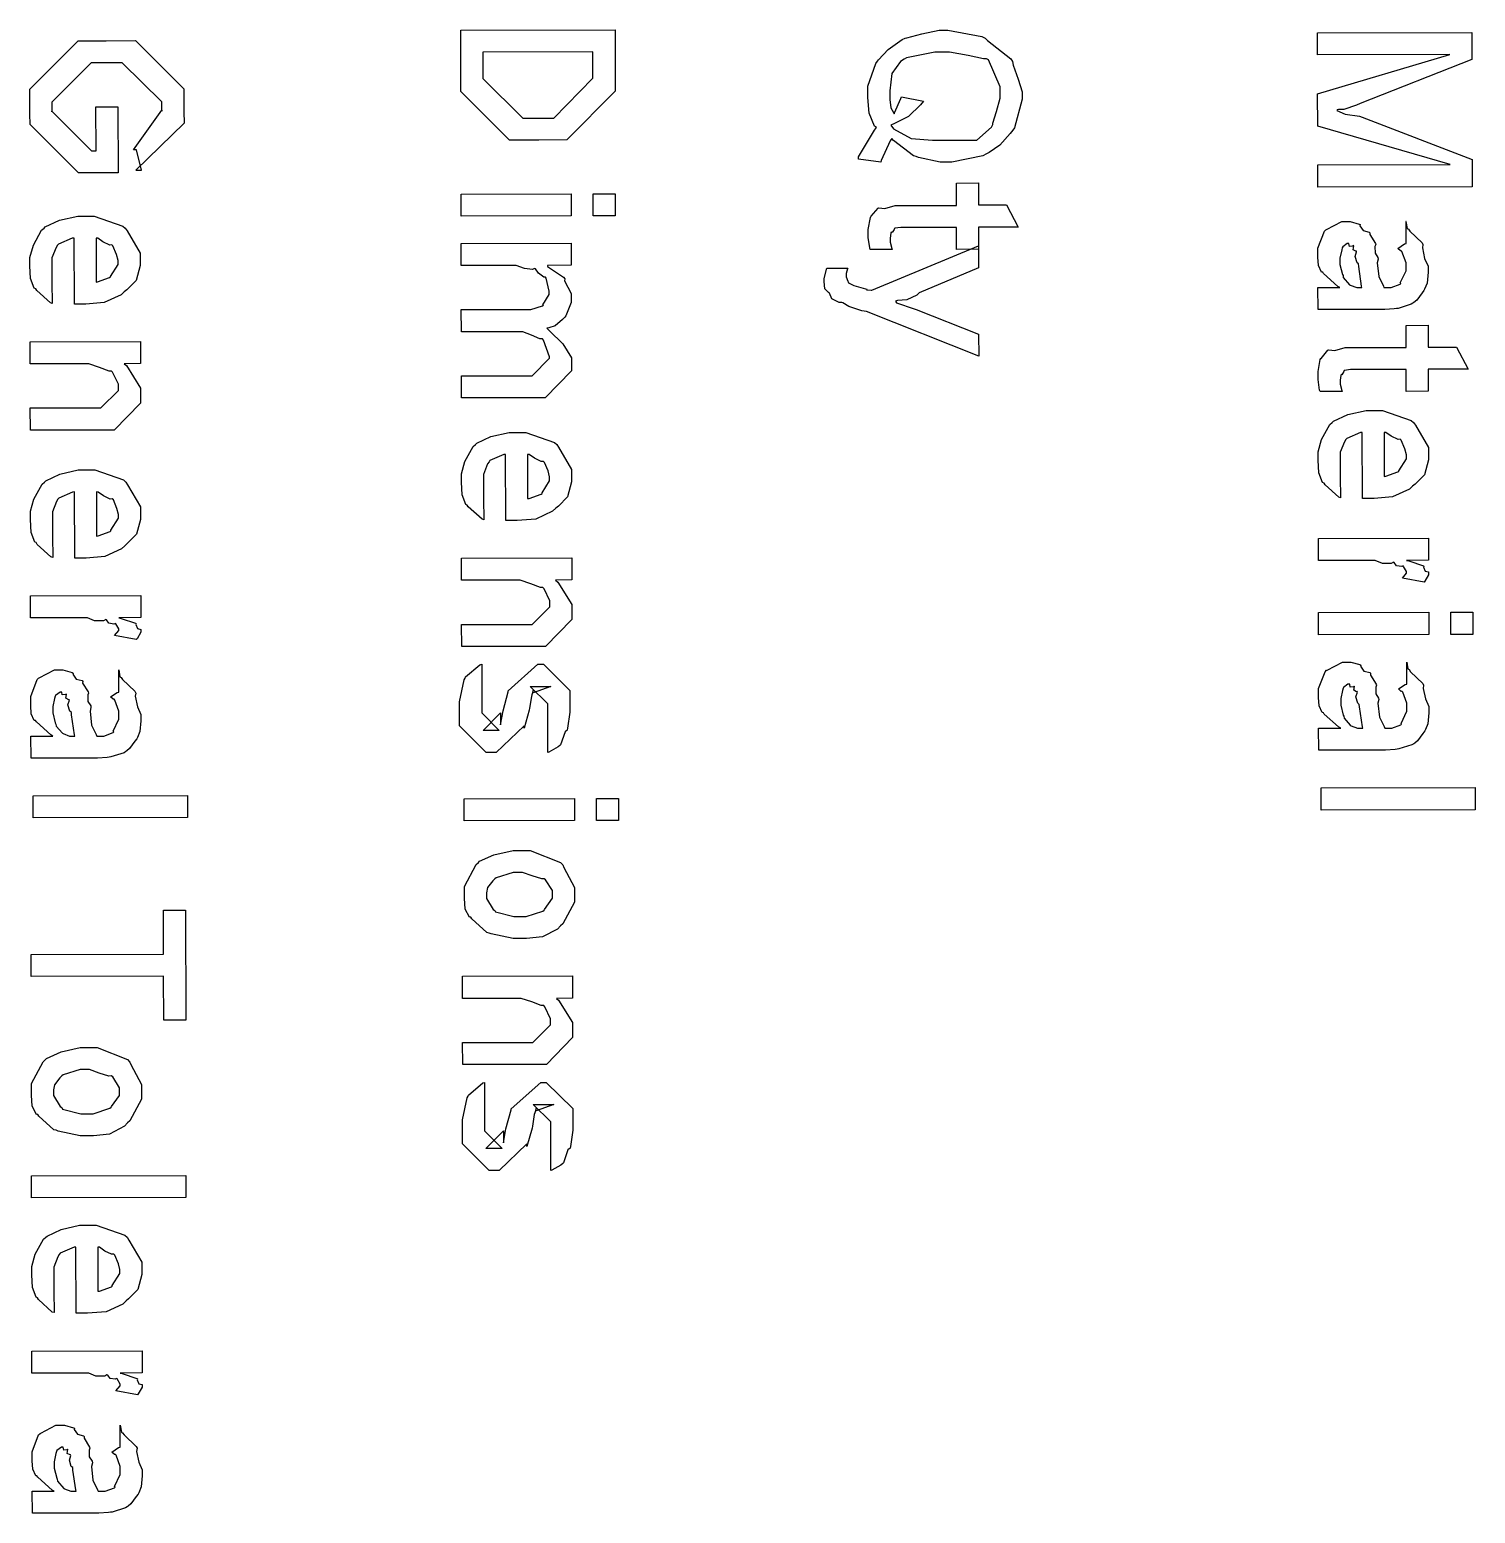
# Model space of a CAD drawing. Extents: x 0.1 to 11.6, y 0.3 to 16.2.
# Drawn here: x 6.455 to 7.366, y 3.301 to 4.236 of the extents above; entities that cross this region are included whole.
import ezdxf

# ---------------------------------------------------------------- set-up
doc = ezdxf.new("R2010")
doc.units = 0
doc.layers.get('0').update_dxf_attribs({"linetype": 'CONTINUOUS'})

msp = doc.modelspace()

# ---------------------------------------------------------------- linework, layer by layer
at = {"color": 0}
for points in [[(6.49653, 4.18761), (6.51042, 4.18761), (6.51064, 4.14594), (6.48568, 4.14594), (6.45508, 4.17654), (6.45486, 4.18326), (6.45486, 4.19868), (6.48546, 4.22928), (6.50304, 4.22928), (6.52149, 4.22949), (6.55208, 4.19889), (6.55208, 4.18457), (6.55231, 4.17719), (6.52169, 4.14768), (6.52539, 4.14768), (6.52214, 4.16049), (6.5204, 4.16049), (6.53819, 4.18544), (6.53819, 4.18479), (6.53819, 4.19065), (6.51324, 4.21539), (6.50347, 4.21539), (6.49371, 4.21539), (6.46875, 4.19043), (6.46875, 4.18435), (6.46875, 4.18479), (6.49392, 4.15983), (6.49675, 4.15983), (6.49653, 4.18761)], [(6.72656, 4.236), (6.82378, 4.23622), (6.82378, 4.20736), (6.82379, 4.19738), (6.7934, 4.16678), (6.77582, 4.16656), (6.75738, 4.16656), (6.72657, 4.19715), (6.72657, 4.20562), (6.72656, 4.236)], [(6.99815, 4.16758), (6.99724, 4.16618), (6.99154, 4.15381), (6.99121, 4.15261), (6.97732, 4.15457), (6.97721, 4.15608), (6.98731, 4.1729), (6.98861, 4.17453), (6.98725, 4.17546), (6.98394, 4.18354), (6.98318, 4.19353), (6.98318, 4.19536), (6.98318, 4.20063), (6.98822, 4.2149), (6.98926, 4.21642), (6.98981, 4.21729), (6.99599, 4.22368), (7.00478, 4.23008), (7.00662, 4.23096), (7.00765, 4.23107), (7.01719, 4.23361), (7.0281, 4.23594), (7.03179, 4.23594), (7.03353, 4.236), (7.05507, 4.23182), (7.05697, 4.23096), (7.05849, 4.22939), (7.07335, 4.21783), (7.07433, 4.21619), (7.07465, 4.21392), (7.07785, 4.20492), (7.0804, 4.1971), (7.0804, 4.1945), (7.0804, 4.19249), (7.07551, 4.17443), (7.07454, 4.17279), (7.07286, 4.17068), (7.0664, 4.16347), (7.05963, 4.1589), (7.05783, 4.15804), (7.05561, 4.15674), (7.03597, 4.15267), (7.03375, 4.15261), (7.02869, 4.15261), (7.01508, 4.15571), (7.01357, 4.15631), (7.01183, 4.15663), (6.99924, 4.16635), (6.99815, 4.16758)], [(7.26654, 4.23426), (7.36376, 4.23449), (7.36376, 4.21733), (7.29346, 4.18978), (7.29101, 4.18858), (7.28315, 4.18599), (7.27968, 4.18587), (7.27892, 4.18565), (7.27881, 4.18522), (7.28401, 4.18294), (7.29303, 4.18164), (7.29476, 4.1811), (7.36399, 4.1544), (7.36399, 4.13726), (7.26676, 4.13704), (7.26676, 4.15093), (7.3501, 4.15115), (7.26676, 4.17546), (7.26654, 4.19586), (7.34987, 4.2206), (7.26654, 4.22038), (7.26654, 4.23426)], [(6.74044, 4.22211), (6.74046, 4.20628), (6.74046, 4.2054), (6.76563, 4.18044), (6.77604, 4.18044), (6.78515, 4.18044), (6.80989, 4.20562), (6.80989, 4.20671), (6.80989, 4.22233), (6.74044, 4.22211)], [(7.01812, 4.19125), (7.01639, 4.18886), (7.00874, 4.18158), (7, 4.17708), (6.99772, 4.17606), (6.99935, 4.17367), (7.01036, 4.16769), (7.02382, 4.1665), (7.02832, 4.1665), (7.03336, 4.1665), (7.04471, 4.1665), (7.0485, 4.1665), (7.05186, 4.1665), (7.06114, 4.17486), (7.06196, 4.17649), (7.06196, 4.17731), (7.06429, 4.18463), (7.06651, 4.19299), (7.06651, 4.19428), (7.06651, 4.20019), (7.05925, 4.21718), (7.05783, 4.21793), (7.05593, 4.21789), (7.04628, 4.21994), (7.03467, 4.22211), (7.03179, 4.22206), (7.02533, 4.22206), (7.00749, 4.21847), (7.00597, 4.21772), (7.00375, 4.21619), (6.99815, 4.2085), (6.99707, 4.19769), (6.99707, 4.19407), (6.99707, 4.19228), (6.99772, 4.18685), (6.99924, 4.18408), (6.99968, 4.18321), (6.99994, 4.18381), (7.00396, 4.19293), (7.00424, 4.19385), (7.01812, 4.19125)], [(6.99854, 4.09771), (6.98465, 4.09771), (6.98432, 4.09864), (6.98335, 4.10531), (6.98335, 4.10747), (6.98335, 4.11025), (6.98475, 4.11789), (6.98508, 4.11854), (6.98524, 4.1186), (6.98953, 4.12369), (6.99007, 4.12397), (6.99007, 4.12397), (6.99387, 4.12358), (7.00043, 4.12549), (7.00265, 4.12549), (7.0389, 4.12549), (7.0389, 4.13938), (7.05279, 4.1396), (7.05279, 4.12571), (7.07058, 4.12571), (7.07796, 4.11182), (7.05279, 4.11182), (7.05279, 4.09793), (7.0389, 4.09771), (7.0389, 4.1116), (7.00526, 4.1116), (7.0039, 4.1116), (7.00006, 4.11106), (6.99983, 4.11094), (6.99962, 4.11029), (6.99843, 4.10829), (6.99789, 4.10856), (6.99789, 4.10856), (6.99772, 4.1079), (6.99724, 4.10482), (6.99724, 4.10379), (6.99724, 4.10226), (6.99832, 4.09836), (6.99854, 4.09771)], [(6.72672, 4.13254), (6.79617, 4.13275), (6.79617, 4.11887), (6.72672, 4.11865), (6.72672, 4.13254)], [(6.81006, 4.13276), (6.82394, 4.13276), (6.82394, 4.11887), (6.81006, 4.11887), (6.81006, 4.13276)], [(6.46892, 4.0771), (6.46913, 4.06364), (6.46799, 4.06401), (6.45936, 4.07183), (6.45871, 4.07297), (6.45779, 4.07329), (6.45546, 4.07943), (6.45503, 4.08746), (6.45503, 4.09011), (6.45503, 4.09272), (6.45719, 4.10042), (6.4624, 4.10986), (6.46392, 4.11117), (6.46468, 4.11193), (6.47364, 4.1161), (6.48519, 4.11876), (6.4891, 4.11876), (6.49561, 4.11876), (6.51361, 4.11247), (6.51514, 4.11117), (6.51628, 4.10938), (6.52447, 4.09543), (6.52447, 4.09076), (6.52447, 4.08762), (6.52192, 4.07818), (6.51611, 4.07232), (6.51449, 4.07101), (6.51247, 4.06907), (6.5019, 4.06418), (6.49018, 4.06321), (6.48628, 4.06321), (6.48546, 4.06321), (6.48361, 4.06321), (6.48301, 4.06321), (6.48281, 4.10487), (6.48167, 4.10482), (6.47299, 4.10101), (6.47239, 4.10032), (6.47151, 4.09885), (6.46892, 4.09233), (6.46892, 4.09011), (6.46892, 4.08817), (6.46892, 4.08376), (6.46892, 4.08231), (6.46892, 4.081), (6.46892, 4.07807), (6.46892, 4.0771)], [(7.28065, 4.07362), (7.27935, 4.07439), (7.27035, 4.08251), (7.26981, 4.08339), (7.26904, 4.08344), (7.26714, 4.08762), (7.26676, 4.09293), (7.26676, 4.09467), (7.26676, 4.09853), (7.27089, 4.10921), (7.27175, 4.11008), (7.27219, 4.11025), (7.28179, 4.11529), (7.28499, 4.11529), (7.28711, 4.11529), (7.29281, 4.11367), (7.29346, 4.11333), (7.29324, 4.11263), (7.29531, 4.1096), (7.29915, 4.10867), (7.29953, 4.10813), (7.29947, 4.10704), (7.303, 4.10146), (7.30322, 4.10075), (7.30274, 4.09956), (7.30279, 4.09532), (7.30458, 4.09261), (7.30474, 4.09164), (7.30414, 4.08931), (7.30512, 4.08057), (7.30806, 4.0746), (7.30843, 4.07362), (7.30903, 4.07362), (7.31033, 4.07362), (7.31082, 4.07362), (7.31287, 4.07362), (7.31862, 4.07579), (7.31907, 4.07622), (7.31868, 4.07667), (7.32232, 4.08431), (7.32232, 4.08686), (7.32232, 4.08936), (7.31976, 4.09631), (7.31928, 4.09685), (7.31879, 4.09679), (7.31711, 4.09836), (7.32129, 4.10118), (7.32232, 4.1014), (7.32232, 4.11529), (7.32226, 4.11529), (7.32303, 4.111), (7.32383, 4.11051), (7.32471, 4.10921), (7.33242, 4.10183), (7.33296, 4.10075), (7.33262, 4.09869), (7.33404, 4.09207), (7.33621, 4.08718), (7.33621, 4.08556), (7.33621, 4.08328), (7.33556, 4.07644), (7.33404, 4.07275), (7.33361, 4.07189), (7.33247, 4.07036), (7.3291, 4.06569), (7.32731, 4.06424), (7.32667, 4.06386), (7.32557, 4.0631), (7.31728, 4.06054), (7.31624, 4.06039), (7.31494, 4.06022), (7.30892, 4.05974), (7.30692, 4.05974), (7.29585, 4.05974), (7.29144, 4.05974), (7.28151, 4.05974), (7.27826, 4.05974), (7.27544, 4.05974), (7.2691, 4.05974), (7.26699, 4.05974), (7.26676, 4.07362), (7.27024, 4.07362), (7.27806, 4.07362), (7.28065, 4.07362)], [(6.49669, 4.10487), (6.49669, 4.0771), (6.49767, 4.07721), (6.50526, 4.07992), (6.50581, 4.08035), (6.50581, 4.08074), (6.51058, 4.08826), (6.51058, 4.09076), (6.51058, 4.09076), (6.5096, 4.09446), (6.50732, 4.09988), (6.50667, 4.10053), (6.50532, 4.10043), (6.50103, 4.10243), (6.49772, 4.10482), (6.49669, 4.10487)], [(6.72678, 4.1014), (6.79622, 4.10161), (6.79622, 4.08772), (6.78125, 4.08751), (6.78131, 4.08697), (6.79139, 4.08014), (6.7921, 4.07926), (6.79194, 4.07796), (6.79622, 4.06999), (6.79622, 4.06733), (6.79622, 4.06424), (6.79275, 4.05578), (6.7921, 4.05496), (6.79075, 4.0535), (6.78608, 4.04964), (6.78201, 4.04833), (6.78082, 4.04801), (6.78239, 4.0465), (6.79096, 4.03825), (6.79644, 4.02929), (6.79644, 4.02632), (6.79644, 4.02111), (6.77974, 4.00418), (6.77365, 4.00418), (6.727, 4.00418), (6.727, 4.01807), (6.76693, 4.01807), (6.77149, 4.01807), (6.78256, 4.02914), (6.78256, 4.02979), (6.7825, 4.03), (6.77875, 4.04053), (6.778, 4.04129), (6.77647, 4.04129), (6.77111, 4.04357), (6.76568, 4.04585), (6.76389, 4.04585), (6.727, 4.04585), (6.72678, 4.05974), (6.76801, 4.05974), (6.77067, 4.05974), (6.77806, 4.06212), (6.77864, 4.06256), (6.77838, 4.06278), (6.78233, 4.06928), (6.78233, 4.07146), (6.78233, 4.07146), (6.78033, 4.07949), (6.77994, 4.08014), (6.77881, 4.08024), (6.77556, 4.08274), (6.77376, 4.0855), (6.773, 4.08578), (6.77186, 4.08507), (6.76682, 4.08561), (6.7615, 4.08751), (6.75976, 4.08751), (6.72678, 4.08751), (6.72678, 4.1014)], [(6.95736, 4.08583), (6.9706, 4.08583), (6.97032, 4.08544), (6.96951, 4.08251), (6.96951, 4.08149), (6.96951, 4.08046), (6.9706, 4.07764), (6.97081, 4.07736), (6.97092, 4.07667), (6.9739, 4.07514), (6.97428, 4.07497), (6.97428, 4.07497), (6.98161, 4.07292), (6.98275, 4.0726), (6.98264, 4.0726), (6.98232, 4.07226), (6.98525, 4.07206), (6.98557, 4.07194), (7.05285, 4.09993), (7.05285, 4.08604), (7.01551, 4.07042), (7.01394, 4.0689), (7.0076, 4.06603), (7.00185, 4.06543), (7.00054, 4.065), (7.00114, 4.06413), (7.01226, 4.06033), (7.01357, 4.05979), (7.05285, 4.04438), (7.05306, 4.03049), (6.98232, 4.05849), (6.97943, 4.05908), (6.97114, 4.06179), (6.96739, 4.06401), (6.96669, 4.06435), (6.96511, 4.06435), (6.96039, 4.06657), (6.95888, 4.0701), (6.95844, 4.07064), (6.95828, 4.07053), (6.95594, 4.07297), (6.95562, 4.07758), (6.95562, 4.0791), (6.95562, 4.0791), (6.95703, 4.08524), (6.95736, 4.08583)], [(7.29454, 4.07362), (7.29432, 4.07449), (7.29249, 4.08697), (7.29238, 4.0886), (7.29144, 4.08931), (7.29025, 4.09332), (7.29118, 4.09625), (7.29107, 4.09663), (7.29069, 4.09651), (7.28896, 4.0975), (7.28933, 4.09988), (7.28911, 4.1001), (7.28868, 4.09978), (7.28668, 4.09956), (7.28635, 4.1014), (7.28629, 4.1014), (7.28526, 4.1014), (7.28244, 4.09924), (7.28217, 4.09879), (7.28179, 4.09739), (7.28065, 4.09229), (7.28065, 4.09056), (7.28065, 4.08822), (7.28228, 4.08192), (7.28261, 4.08122), (7.28276, 4.07992), (7.28672, 4.07547), (7.28717, 4.07514), (7.28717, 4.07514), (7.29124, 4.07362), (7.29258, 4.07362), (7.29454, 4.07362)], [(7.28207, 4.00814), (7.26818, 4.00814), (7.26785, 4.00906), (7.26688, 4.01574), (7.26688, 4.0179), (7.26688, 4.02067), (7.26828, 4.02832), (7.26861, 4.02897), (7.26878, 4.02903), (7.27306, 4.03413), (7.2736, 4.0344), (7.2736, 4.0344), (7.2774, 4.03401), (7.28396, 4.03592), (7.28619, 4.03592), (7.32243, 4.03592), (7.32243, 4.04981), (7.33632, 4.05003), (7.33632, 4.03614), (7.35411, 4.03614), (7.36149, 4.02225), (7.33632, 4.02225), (7.33632, 4.00836), (7.32243, 4.00814), (7.32243, 4.02203), (7.28879, 4.02203), (7.28743, 4.02203), (7.28358, 4.02149), (7.28336, 4.02138), (7.28315, 4.02072), (7.28196, 4.01872), (7.28142, 4.01899), (7.28142, 4.01899), (7.28125, 4.01833), (7.28076, 4.01525), (7.28076, 4.01421), (7.28076, 4.01269), (7.28185, 4.00879), (7.28207, 4.00814)], [(6.45518, 4.03944), (6.52463, 4.03965), (6.52463, 4.02576), (6.51443, 4.02556), (6.51579, 4.02447), (6.52463, 4.01031), (6.52463, 4.00558), (6.52463, 4.00082), (6.50814, 3.98389), (6.49707, 3.98389), (6.4554, 3.98389), (6.45518, 3.99778), (6.49382, 3.99778), (6.49968, 3.99778), (6.51074, 4.00885), (6.51074, 4.00993), (6.51074, 4.01269), (6.50711, 4.02024), (6.5064, 4.021), (6.50489, 4.021), (6.49886, 4.02328), (6.49214, 4.02556), (6.4899, 4.02556), (6.45518, 4.02556), (6.45518, 4.03944)], [(7.28088, 3.95458), (7.28108, 3.94114), (7.27994, 3.94151), (7.27132, 3.94933), (7.27067, 3.95047), (7.26975, 3.95079), (7.26742, 3.95692), (7.26699, 3.96496), (7.26699, 3.96761), (7.26699, 3.97021), (7.26915, 3.97792), (7.27436, 3.98736), (7.27587, 3.98867), (7.27664, 3.98942), (7.2856, 3.9936), (7.29715, 3.99625), (7.30106, 3.99625), (7.30757, 3.99625), (7.32557, 3.98996), (7.3271, 3.98867), (7.32824, 3.98687), (7.33643, 3.97293), (7.33643, 3.96826), (7.33643, 3.96511), (7.33388, 3.95568), (7.32807, 3.94982), (7.32644, 3.94851), (7.32443, 3.94656), (7.31386, 3.94168), (7.30214, 3.94069), (7.29824, 3.94069), (7.29742, 3.94069), (7.29557, 3.94069), (7.29497, 3.94069), (7.29476, 3.98236), (7.29362, 3.98232), (7.28494, 3.97851), (7.28435, 3.97781), (7.28347, 3.97635), (7.28088, 3.96983), (7.28088, 3.96761), (7.28088, 3.96565), (7.28088, 3.96126), (7.28088, 3.95979), (7.28088, 3.9585), (7.28088, 3.95557), (7.28088, 3.95458)], [(6.74089, 3.94069), (6.7411, 3.92725), (6.73996, 3.92763), (6.73133, 3.93544), (6.73068, 3.93658), (6.72976, 3.9369), (6.72743, 3.94303), (6.727, 3.95107), (6.727, 3.95372), (6.727, 3.95632), (6.72917, 3.96403), (6.73438, 3.97347), (6.73589, 3.97478), (6.73665, 3.97553), (6.74561, 3.97971), (6.75717, 3.98236), (6.76107, 3.98236), (6.76758, 3.98236), (6.78558, 3.97607), (6.78711, 3.97478), (6.78825, 3.97299), (6.79644, 3.95904), (6.79644, 3.95437), (6.79644, 3.95122), (6.79389, 3.94179), (6.78808, 3.93593), (6.78646, 3.93463), (6.78444, 3.93267), (6.77387, 3.92779), (6.76215, 3.92681), (6.75825, 3.92681), (6.75743, 3.92681), (6.75558, 3.92681), (6.75499, 3.92681), (6.75478, 3.96847), (6.75364, 3.96843), (6.74496, 3.96463), (6.74436, 3.96392), (6.74349, 3.96246), (6.74089, 3.95594), (6.74089, 3.95372), (6.74089, 3.95176), (6.74089, 3.94738), (6.74089, 3.9459), (6.74089, 3.94461), (6.74089, 3.94168), (6.74089, 3.94069)], [(7.30865, 3.98236), (7.30865, 3.95458), (7.30963, 3.95469), (7.31722, 3.95742), (7.31776, 3.95785), (7.31776, 3.95822), (7.32254, 3.96576), (7.32254, 3.96826), (7.32254, 3.96826), (7.32156, 3.97194), (7.31928, 3.97738), (7.31862, 3.97803), (7.31728, 3.97792), (7.31299, 3.97993), (7.30968, 3.98232), (7.30865, 3.98236)], [(6.76867, 3.96847), (6.76867, 3.94069), (6.76964, 3.94081), (6.77724, 3.94353), (6.77778, 3.94396), (6.77778, 3.94433), (6.78256, 3.95188), (6.78256, 3.95437), (6.78256, 3.95437), (6.78157, 3.95806), (6.77929, 3.96349), (6.77864, 3.96414), (6.77729, 3.96403), (6.773, 3.96604), (6.76969, 3.96843), (6.76867, 3.96847)], [(6.46918, 3.91704), (6.4694, 3.9036), (6.46826, 3.90397), (6.45964, 3.91178), (6.45899, 3.91292), (6.45806, 3.91325), (6.45572, 3.91938), (6.45529, 3.92742), (6.45529, 3.93007), (6.45529, 3.93267), (6.45746, 3.94038), (6.46267, 3.94982), (6.46419, 3.95111), (6.46496, 3.95188), (6.4739, 3.95606), (6.48546, 3.95871), (6.48936, 3.95871), (6.49588, 3.95871), (6.51389, 3.95242), (6.5154, 3.95111), (6.51654, 3.94933), (6.52474, 3.93539), (6.52474, 3.93072), (6.52474, 3.92757), (6.52219, 3.91814), (6.51639, 3.91228), (6.51476, 3.91097), (6.51275, 3.90901), (6.50217, 3.90414), (6.49044, 3.90315), (6.48654, 3.90315), (6.48574, 3.90315), (6.48389, 3.90315), (6.48329, 3.90315), (6.48307, 3.94482), (6.48193, 3.94476), (6.47325, 3.94097), (6.47265, 3.94026), (6.47179, 3.93881), (6.46918, 3.93229), (6.46918, 3.93007), (6.46918, 3.92811), (6.46918, 3.92372), (6.46918, 3.92225), (6.46918, 3.92096), (6.46918, 3.91803), (6.46918, 3.91704)], [(6.49696, 3.94482), (6.49696, 3.91704), (6.49794, 3.91715), (6.50553, 3.91987), (6.50607, 3.92031), (6.50608, 3.92068), (6.51085, 3.92822), (6.51085, 3.93072), (6.51085, 3.93072), (6.50988, 3.9344), (6.5076, 3.93983), (6.50694, 3.94049), (6.50558, 3.94038), (6.50131, 3.94239), (6.49799, 3.94476), (6.49696, 3.94482)], [(7.26708, 3.91553), (7.33653, 3.91575), (7.33653, 3.90186), (7.32264, 3.90164), (7.32406, 3.90132), (7.33328, 3.89828), (7.33371, 3.89794), (7.33344, 3.8974), (7.33442, 3.89492), (7.33653, 3.89442), (7.33653, 3.89426), (7.33653, 3.89268), (7.33415, 3.88851), (7.33371, 3.88797), (7.32004, 3.89057), (7.32004, 3.89057), (7.32264, 3.89367), (7.32264, 3.89469), (7.32264, 3.89469), (7.32081, 3.89794), (7.32047, 3.89817), (7.31961, 3.89779), (7.31635, 3.89828), (7.31494, 3.90044), (7.3144, 3.90056), (7.31304, 3.89974), (7.30746, 3.89979), (7.3029, 3.90164), (7.30137, 3.90164), (7.26708, 3.90164), (7.26708, 3.91553)], [(6.72711, 3.90306), (6.79656, 3.90326), (6.79656, 3.88938), (6.78635, 3.88917), (6.78771, 3.88807), (6.79656, 3.87392), (6.79656, 3.86919), (6.79656, 3.86442), (6.78006, 3.8475), (6.76899, 3.8475), (6.72732, 3.8475), (6.72711, 3.86139), (6.76574, 3.86139), (6.7716, 3.86139), (6.78267, 3.87244), (6.78267, 3.87354), (6.78267, 3.87631), (6.77903, 3.88385), (6.77832, 3.8846), (6.77681, 3.8846), (6.77078, 3.88689), (6.76406, 3.88917), (6.76183, 3.88917), (6.72711, 3.88917), (6.72711, 3.90306)], [(6.45546, 3.87935), (6.5249, 3.87956), (6.5249, 3.86567), (6.51101, 3.86546), (6.51242, 3.86513), (6.52165, 3.86208), (6.52208, 3.86176), (6.52181, 3.86122), (6.52279, 3.85872), (6.5249, 3.85824), (6.5249, 3.85807), (6.5249, 3.8565), (6.52251, 3.85232), (6.52208, 3.85178), (6.5084, 3.85439), (6.5084, 3.85439), (6.51101, 3.85747), (6.51101, 3.85851), (6.51101, 3.85851), (6.50917, 3.86176), (6.50885, 3.86199), (6.50797, 3.8616), (6.50472, 3.86208), (6.50331, 3.86426), (6.50276, 3.86436), (6.50142, 3.86356), (6.49582, 3.86361), (6.49126, 3.86546), (6.48975, 3.86546), (6.45546, 3.86546), (6.45546, 3.87935)], [(7.26719, 3.86876), (7.33664, 3.86897), (7.33664, 3.85508), (7.26719, 3.85487), (7.26719, 3.86876)], [(7.35053, 3.86897), (7.36442, 3.86897), (7.36442, 3.85508), (7.35053, 3.85508), (7.35053, 3.86897)], [(6.73975, 3.83621), (6.73975, 3.82232), (6.73975, 3.82124), (6.73975, 3.81879), (6.73975, 3.81797), (6.73975, 3.81538), (6.73975, 3.80951), (6.73975, 3.80756), (6.73975, 3.80561), (6.75082, 3.79454), (6.74669, 3.79454), (6.74061, 3.79454), (6.75168, 3.80561), (6.75168, 3.79801), (6.75319, 3.80692), (6.75646, 3.81885), (6.75646, 3.8195), (6.77512, 3.83621), (6.7786, 3.83621), (6.79531, 3.81971), (6.79531, 3.80974), (6.79531, 3.80599), (6.79383, 3.79585), (6.79357, 3.79476), (6.79226, 3.79368), (6.7895, 3.78554), (6.78901, 3.785), (6.78787, 3.78413), (6.78217, 3.78087), (6.78142, 3.78065), (6.78142, 3.79454), (6.78142, 3.79557), (6.78142, 3.7979), (6.78142, 3.79867), (6.78142, 3.80111), (6.78142, 3.80664), (6.78142, 3.80843), (6.78142, 3.81125), (6.77035, 3.82232), (6.77599, 3.82232), (6.78336, 3.82232), (6.77229, 3.81819), (6.77229, 3.81971), (6.77143, 3.81689), (6.77106, 3.81592), (6.76992, 3.80865), (6.76969, 3.80735), (6.76644, 3.79585), (6.76644, 3.79736), (6.74886, 3.78065), (6.74799, 3.78065), (6.74257, 3.78065), (6.72586, 3.79736), (6.72586, 3.80757), (6.72586, 3.81256), (6.72874, 3.82639), (6.72933, 3.82753), (6.7296, 3.82824), (6.73856, 3.83589), (6.73975, 3.83621)], [(7.28114, 3.79596), (7.27983, 3.79671), (7.27083, 3.80485), (7.27029, 3.80572), (7.26953, 3.80578), (7.26762, 3.80994), (7.26725, 3.81526), (7.26725, 3.817), (7.26725, 3.82086), (7.27138, 3.83154), (7.27225, 3.83242), (7.27268, 3.83257), (7.28228, 3.83762), (7.28549, 3.83762), (7.2876, 3.83762), (7.29329, 3.83599), (7.29394, 3.83567), (7.29372, 3.83496), (7.29579, 3.83192), (7.29964, 3.831), (7.30003, 3.83046), (7.29997, 3.82937), (7.3035, 3.82379), (7.30371, 3.82308), (7.30322, 3.82189), (7.30328, 3.81765), (7.30507, 3.81494), (7.30524, 3.81397), (7.30464, 3.81163), (7.30561, 3.8029), (7.30854, 3.79693), (7.30892, 3.79596), (7.30951, 3.79596), (7.31082, 3.79596), (7.31131, 3.79596), (7.31337, 3.79596), (7.31912, 3.79812), (7.31956, 3.79856), (7.31917, 3.79899), (7.32281, 3.80664), (7.32281, 3.80919), (7.32281, 3.81168), (7.32026, 3.81863), (7.31976, 3.81917), (7.31928, 3.81912), (7.3176, 3.82069), (7.32178, 3.82351), (7.32281, 3.82374), (7.32281, 3.83762), (7.32275, 3.83762), (7.32351, 3.83333), (7.32433, 3.83285), (7.32519, 3.83154), (7.3329, 3.82417), (7.33344, 3.82308), (7.33311, 3.82101), (7.33453, 3.8144), (7.33669, 3.80951), (7.33669, 3.80789), (7.33669, 3.80561), (7.33604, 3.79878), (7.33453, 3.79508), (7.3341, 3.79422), (7.33296, 3.79269), (7.32958, 3.78803), (7.32781, 3.78657), (7.32715, 3.78618), (7.32606, 3.78543), (7.31776, 3.78288), (7.31674, 3.78271), (7.31543, 3.78256), (7.3094, 3.78207), (7.3074, 3.78207), (7.29633, 3.78207), (7.29194, 3.78207), (7.28201, 3.78207), (7.27875, 3.78207), (7.27593, 3.78207), (7.26958, 3.78207), (7.26747, 3.78207), (7.26725, 3.79596), (7.27072, 3.79596), (7.27854, 3.79596), (7.28114, 3.79596)], [(6.4694, 3.79096), (6.4681, 3.79172), (6.4591, 3.79986), (6.45856, 3.80072), (6.45779, 3.80078), (6.45589, 3.80496), (6.45551, 3.81028), (6.45551, 3.81201), (6.45551, 3.81586), (6.45964, 3.82656), (6.4605, 3.82742), (6.46093, 3.82758), (6.47054, 3.83263), (6.47374, 3.83263), (6.47586, 3.83263), (6.48156, 3.831), (6.48221, 3.83068), (6.48199, 3.82997), (6.48406, 3.82693), (6.4879, 3.82601), (6.48828, 3.82547), (6.48822, 3.82439), (6.49175, 3.81879), (6.49197, 3.81808), (6.49149, 3.81689), (6.49154, 3.81267), (6.49333, 3.80994), (6.49349, 3.80897), (6.49289, 3.80664), (6.49387, 3.7979), (6.49681, 3.79194), (6.49718, 3.79096), (6.49778, 3.79096), (6.49908, 3.79096), (6.49957, 3.79096), (6.50163, 3.79096), (6.50738, 3.79314), (6.50781, 3.79357), (6.50743, 3.794), (6.51107, 3.80165), (6.51107, 3.80419), (6.51107, 3.80669), (6.50851, 3.81364), (6.50803, 3.81418), (6.50754, 3.81413), (6.50586, 3.81571), (6.51004, 3.81853), (6.51107, 3.81874), (6.51107, 3.83263), (6.51101, 3.83263), (6.51178, 3.82835), (6.51258, 3.82786), (6.51346, 3.82656), (6.52115, 3.81917), (6.52169, 3.81808), (6.52138, 3.81603), (6.52279, 3.8094), (6.52496, 3.80453), (6.52496, 3.8029), (6.52496, 3.80062), (6.52431, 3.79378), (6.52279, 3.7901), (6.52235, 3.78922), (6.52121, 3.78771), (6.51785, 3.78304), (6.51606, 3.78157), (6.5154, 3.78119), (6.51432, 3.78043), (6.50603, 3.77789), (6.50499, 3.77772), (6.50369, 3.77756), (6.49767, 3.77707), (6.49565, 3.77707), (6.4846, 3.77707), (6.48019, 3.77707), (6.47026, 3.77707), (6.46701, 3.77707), (6.46419, 3.77707), (6.45785, 3.77707), (6.45572, 3.77707), (6.45551, 3.79096), (6.45899, 3.79096), (6.46679, 3.79096), (6.4694, 3.79096)], [(6.48329, 3.79096), (6.48307, 3.79183), (6.48122, 3.80431), (6.48112, 3.80593), (6.48019, 3.80664), (6.479, 3.81065), (6.47993, 3.81358), (6.47982, 3.81397), (6.47944, 3.81386), (6.47771, 3.81483), (6.47808, 3.81722), (6.47786, 3.81744), (6.47743, 3.81711), (6.47542, 3.81689), (6.4751, 3.81874), (6.47504, 3.81874), (6.47401, 3.81874), (6.47119, 3.81657), (6.47092, 3.81614), (6.47054, 3.81472), (6.4694, 3.80963), (6.4694, 3.80789), (6.4694, 3.80556), (6.47103, 3.79926), (6.47135, 3.79856), (6.47151, 3.79725), (6.47547, 3.79281), (6.47592, 3.79249), (6.47592, 3.79249), (6.47999, 3.79096), (6.48133, 3.79096), (6.48329, 3.79096)], [(7.29503, 3.79596), (7.29482, 3.79682), (7.29297, 3.80931), (7.29286, 3.81093), (7.29194, 3.81163), (7.29075, 3.81565), (7.29167, 3.81857), (7.29156, 3.81896), (7.29118, 3.81885), (7.28944, 3.81982), (7.28982, 3.82221), (7.28961, 3.82243), (7.28917, 3.8221), (7.28717, 3.82189), (7.28683, 3.82374), (7.28678, 3.82374), (7.28575, 3.82374), (7.28293, 3.82156), (7.28267, 3.82113), (7.28228, 3.81972), (7.28114, 3.81461), (7.28114, 3.81288), (7.28114, 3.81054), (7.28276, 3.80425), (7.2831, 3.80354), (7.28325, 3.80225), (7.28722, 3.79779), (7.28765, 3.79747), (7.28765, 3.79747), (7.29172, 3.79596), (7.29308, 3.79596), (7.29503, 3.79596)], [(6.45708, 3.75325), (6.55431, 3.75347), (6.55431, 3.73958), (6.45708, 3.73936), (6.45708, 3.75325)], [(6.72879, 3.75147), (6.79824, 3.75168), (6.79824, 3.73779), (6.72879, 3.73758), (6.72879, 3.75147)], [(6.81212, 3.75168), (6.82601, 3.75168), (6.82601, 3.73779), (6.81212, 3.73779), (6.81212, 3.75168)], [(7.26878, 3.75825), (7.366, 3.75846), (7.366, 3.74457), (7.26878, 3.74436), (7.26878, 3.75825)], [(6.76357, 3.71886), (6.7704, 3.71886), (6.78939, 3.71126), (6.7909, 3.70975), (6.79156, 3.70811), (6.79829, 3.69553), (6.79829, 3.69129), (6.79829, 3.68631), (6.79085, 3.67264), (6.78939, 3.67133), (6.78749, 3.66932), (6.7781, 3.66433), (6.76801, 3.66331), (6.76465, 3.66331), (6.7596, 3.66331), (6.74565, 3.66624), (6.74447, 3.66678), (6.74306, 3.6671), (6.73361, 3.67567), (6.73296, 3.67676), (6.7321, 3.67676), (6.72933, 3.68197), (6.72885, 3.68881), (6.72885, 3.69108), (6.72885, 3.69613), (6.73622, 3.70996), (6.73774, 3.71126), (6.73844, 3.71203), (6.7475, 3.71619), (6.75954, 3.71886), (6.76357, 3.71886)], [(6.76357, 3.70497), (6.75965, 3.70497), (6.74881, 3.70171), (6.74794, 3.70107), (6.74675, 3.69971), (6.74338, 3.69542), (6.74274, 3.69217), (6.74274, 3.69108), (6.74274, 3.68858), (6.74707, 3.68175), (6.74794, 3.6811), (6.74837, 3.68012), (6.7601, 3.67719), (6.764, 3.67719), (6.76779, 3.67719), (6.77832, 3.68067), (6.77919, 3.68132), (6.77929, 3.68164), (6.7844, 3.68875), (6.7844, 3.69108), (6.7844, 3.69358), (6.78006, 3.70042), (6.77919, 3.70107), (6.77756, 3.7009), (6.77154, 3.70281), (6.76551, 3.70497), (6.76357, 3.70497)], [(6.45578, 3.65326), (6.53911, 3.65349), (6.53911, 3.68126), (6.553, 3.68126), (6.55322, 3.61182), (6.53933, 3.61182), (6.53911, 3.6396), (6.45578, 3.63938), (6.45578, 3.65326)], [(6.7276, 3.63954), (6.79704, 3.63976), (6.79704, 3.62587), (6.78683, 3.62565), (6.78819, 3.62457), (6.79704, 3.6104), (6.79704, 3.60568), (6.79704, 3.60092), (6.78054, 3.58399), (6.76947, 3.58399), (6.72781, 3.58399), (6.7276, 3.59787), (6.76622, 3.59787), (6.77208, 3.59787), (6.78315, 3.60894), (6.78315, 3.61003), (6.78315, 3.61279), (6.77951, 3.62033), (6.77881, 3.6211), (6.77729, 3.6211), (6.77126, 3.62337), (6.76454, 3.62565), (6.76232, 3.62565), (6.7276, 3.62565), (6.7276, 3.63954)], [(6.49067, 3.59462), (6.4975, 3.59462), (6.5165, 3.58703), (6.51801, 3.5855), (6.51867, 3.58388), (6.52539, 3.57129), (6.52539, 3.56706), (6.52539, 3.56207), (6.51796, 3.54839), (6.5165, 3.5471), (6.5146, 3.54508), (6.50521, 3.5401), (6.49511, 3.53907), (6.49175, 3.53907), (6.48671, 3.53907), (6.47276, 3.54199), (6.47157, 3.54254), (6.47017, 3.54286), (6.46072, 3.55143), (6.46007, 3.55251), (6.45919, 3.55251), (6.45643, 3.55772), (6.45594, 3.56456), (6.45594, 3.56685), (6.45594, 3.57189), (6.46332, 3.58572), (6.46485, 3.58703), (6.46556, 3.58778), (6.47461, 3.59196), (6.48665, 3.59462), (6.49067, 3.59462)], [(6.49067, 3.58074), (6.48676, 3.58074), (6.47592, 3.57747), (6.47504, 3.57682), (6.47385, 3.57547), (6.47049, 3.57118), (6.46983, 3.56793), (6.46983, 3.56685), (6.46983, 3.56435), (6.47418, 3.55751), (6.47504, 3.55686), (6.47547, 3.55588), (6.48719, 3.55296), (6.4911, 3.55296), (6.4949, 3.55296), (6.50543, 3.55643), (6.50629, 3.55707), (6.5064, 3.5574), (6.5115, 3.56451), (6.5115, 3.56685), (6.5115, 3.56933), (6.50717, 3.57617), (6.50629, 3.57682), (6.50467, 3.57667), (6.49864, 3.57856), (6.49262, 3.58074), (6.49067, 3.58074)], [(6.7416, 3.57269), (6.7416, 3.55881), (6.74158, 3.55772), (6.74158, 3.55529), (6.7416, 3.55447), (6.74158, 3.55186), (6.7416, 3.54601), (6.7416, 3.54406), (6.7416, 3.5421), (6.75265, 3.53103), (6.74854, 3.53103), (6.74246, 3.53103), (6.75353, 3.5421), (6.75353, 3.5345), (6.75504, 3.5434), (6.75831, 3.55533), (6.75831, 3.55599), (6.77696, 3.57269), (6.78043, 3.57269), (6.79714, 3.55621), (6.79714, 3.54622), (6.79715, 3.54249), (6.79568, 3.53233), (6.79542, 3.53125), (6.79411, 3.53017), (6.79135, 3.52203), (6.79085, 3.52149), (6.78971, 3.52061), (6.78401, 3.51736), (6.78326, 3.51714), (6.78326, 3.53103), (6.78326, 3.53207), (6.78326, 3.5344), (6.78326, 3.53515), (6.78326, 3.5376), (6.78325, 3.54314), (6.78326, 3.54492), (6.78325, 3.54775), (6.77219, 3.55881), (6.77783, 3.55881), (6.78521, 3.55881), (6.77414, 3.55469), (6.77414, 3.55621), (6.77328, 3.55339), (6.77289, 3.5524), (6.77175, 3.54514), (6.77154, 3.54383), (6.76828, 3.53233), (6.76828, 3.53386), (6.75071, 3.51714), (6.74983, 3.51714), (6.74442, 3.51714), (6.72771, 3.53386), (6.72771, 3.54406), (6.72771, 3.54904), (6.73058, 3.56288), (6.73117, 3.56401), (6.73144, 3.56472), (6.7404, 3.57238), (6.7416, 3.57269)], [(6.45611, 3.51383), (6.55333, 3.51406), (6.55333, 3.50017), (6.45611, 3.49994), (6.45611, 3.51383)], [(6.47006, 3.44103), (6.47026, 3.42757), (6.46913, 3.42794), (6.4605, 3.43576), (6.45985, 3.4369), (6.45893, 3.43724), (6.4566, 3.44336), (6.45617, 3.45139), (6.45617, 3.45404), (6.45617, 3.45665), (6.45833, 3.46436), (6.46354, 3.47379), (6.46506, 3.4751), (6.46582, 3.47586), (6.47478, 3.48004), (6.48633, 3.48269), (6.49024, 3.48269), (6.49675, 3.48269), (6.51475, 3.4764), (6.51628, 3.4751), (6.51742, 3.47331), (6.52561, 3.45936), (6.52561, 3.45469), (6.52561, 3.45156), (6.52306, 3.44211), (6.51725, 3.43625), (6.51563, 3.43496), (6.51361, 3.433), (6.50304, 3.42811), (6.49132, 3.42714), (6.48742, 3.42714), (6.4866, 3.42714), (6.48475, 3.42714), (6.48415, 3.42714), (6.48394, 3.46881), (6.48281, 3.46875), (6.47412, 3.46496), (6.47353, 3.46425), (6.47265, 3.46278), (6.47006, 3.45628), (6.47006, 3.45404), (6.47006, 3.4521), (6.47006, 3.44769), (6.47006, 3.44624), (6.47006, 3.44493), (6.47006, 3.442), (6.47006, 3.44103)], [(6.49783, 3.46881), (6.49783, 3.44103), (6.49881, 3.44114), (6.5064, 3.44385), (6.50694, 3.44428), (6.50694, 3.44467), (6.51172, 3.45221), (6.51172, 3.45469), (6.51172, 3.45469), (6.51074, 3.45839), (6.50846, 3.46382), (6.50781, 3.46446), (6.50646, 3.46436), (6.50217, 3.46636), (6.49886, 3.46875), (6.49783, 3.46881)], [(6.45628, 3.40332), (6.52572, 3.40354), (6.52572, 3.38965), (6.51183, 3.38943), (6.51324, 3.38911), (6.52246, 3.38607), (6.52289, 3.38574), (6.52263, 3.38519), (6.5236, 3.38271), (6.52572, 3.38222), (6.52572, 3.38206), (6.52572, 3.38049), (6.52333, 3.37631), (6.52289, 3.37576), (6.50922, 3.37836), (6.50922, 3.37836), (6.51183, 3.38146), (6.51183, 3.38249), (6.51183, 3.38249), (6.50999, 3.38574), (6.50965, 3.38596), (6.50879, 3.38558), (6.50553, 3.38607), (6.50413, 3.38824), (6.50358, 3.38835), (6.50222, 3.38753), (6.49664, 3.38758), (6.49208, 3.38943), (6.49056, 3.38943), (6.45628, 3.38943), (6.45628, 3.40332)], [(6.47026, 3.31494), (6.46897, 3.31571), (6.45996, 3.32383), (6.45942, 3.32471), (6.45865, 3.32476), (6.45676, 3.32894), (6.45638, 3.33425), (6.45638, 3.33599), (6.45638, 3.33985), (6.4605, 3.35053), (6.46137, 3.3514), (6.46181, 3.35157), (6.4714, 3.35661), (6.47461, 3.35661), (6.47672, 3.35661), (6.48242, 3.35499), (6.48307, 3.35465), (6.48286, 3.35394), (6.48492, 3.35092), (6.48876, 3.34999), (6.48915, 3.34944), (6.4891, 3.34836), (6.49262, 3.34278), (6.49283, 3.34207), (6.49235, 3.34088), (6.4924, 3.33664), (6.49419, 3.33393), (6.49436, 3.33296), (6.49376, 3.33062), (6.49474, 3.32189), (6.49767, 3.31592), (6.49804, 3.31494), (6.49864, 3.31494), (6.49994, 3.31494), (6.50043, 3.31494), (6.5025, 3.31494), (6.50825, 3.31711), (6.50868, 3.31754), (6.50831, 3.31799), (6.51193, 3.32563), (6.51193, 3.32818), (6.51193, 3.33068), (6.50939, 3.33763), (6.5089, 3.33817), (6.5084, 3.33811), (6.50672, 3.33968), (6.5109, 3.3425), (6.51193, 3.34272), (6.51193, 3.35661), (6.51188, 3.35661), (6.51264, 3.35232), (6.51346, 3.35183), (6.51432, 3.35053), (6.52203, 3.34315), (6.52257, 3.34207), (6.52225, 3.34001), (6.52365, 3.33339), (6.52582, 3.3285), (6.52582, 3.32688), (6.52582, 3.3246), (6.52517, 3.31776), (6.52365, 3.31407), (6.52322, 3.31321), (6.52208, 3.31168), (6.51872, 3.30701), (6.51693, 3.30556), (6.51628, 3.30518), (6.51519, 3.30442), (6.50689, 3.30186), (6.50586, 3.30171), (6.50456, 3.30154), (6.49853, 3.30106), (6.49653, 3.30106), (6.48546, 3.30106), (6.48107, 3.30106), (6.47114, 3.30106), (6.46788, 3.30106), (6.46506, 3.30106), (6.45871, 3.30106), (6.4566, 3.30106), (6.45638, 3.31494), (6.45985, 3.31494), (6.46767, 3.31494), (6.47026, 3.31494)], [(6.48415, 3.31494), (6.48394, 3.31581), (6.4821, 3.32829), (6.48199, 3.32992), (6.48107, 3.33062), (6.47987, 3.33464), (6.48079, 3.33757), (6.48068, 3.33794), (6.48031, 3.33783), (6.47857, 3.33882), (6.47894, 3.34119), (6.47874, 3.34142), (6.47829, 3.3411), (6.47629, 3.34088), (6.47597, 3.34272), (6.47592, 3.34272), (6.47488, 3.34272), (6.47206, 3.34056), (6.47179, 3.34011), (6.4714, 3.33871), (6.47026, 3.33361), (6.47026, 3.33188), (6.47026, 3.32954), (6.4719, 3.32324), (6.47222, 3.32254), (6.47239, 3.32124), (6.47635, 3.31679), (6.47678, 3.31646), (6.47678, 3.31646), (6.48085, 3.31494), (6.48221, 3.31494), (6.48415, 3.31494)]]:
    msp.add_lwpolyline(points, close=True, dxfattribs=at)

doc.saveas('drawing.dxf')
